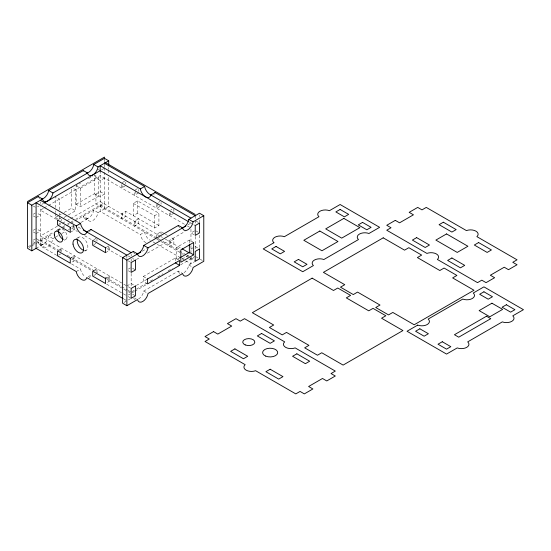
<?xml version="1.0" encoding="UTF-8"?>
<svg xmlns="http://www.w3.org/2000/svg" width="551" height="551" viewBox="0 0 551 551"><rect width="100%" height="100%" fill="white"/><g stroke="black" fill="none" stroke-linecap="round" stroke-linejoin="round"><path stroke-width="0.41" stroke-dasharray="2.75 2.07" d="M37.516 206.845L38.942 206.026M41.842 204.345L43.322 203.498M101.604 169.846L104.449 168.2M76.148 204.276L94.304 193.794L94.304 175.294L98.574 177.759L98.574 196.259L80.418 206.742L76.148 204.276L76.148 185.777L80.501 183.263M88.491 178.648L92.85 176.134M33.246 214.243L35.381 213.01M43.322 208.43L40.368 210.131L56.574 219.491M44.059 208.002L47.751 205.867M48.488 205.447L100.179 175.604L186.541 225.462M76.148 185.777L80.418 188.242L98.574 177.759M36.097 217.535L40.368 215.069L37.516 213.423M104.449 178.069L100.179 180.535L95.908 178.069L95.908 173.958M33.246 230.277L35.381 229.044M55.32 213.34L55.32 217.535L58.957 215.434M59.687 215.014L61.147 214.167M64.061 212.486L71.341 208.285L75.611 210.751L75.611 189.785L71.341 187.319M95.908 194.104L100.179 191.638L104.449 194.104L100.179 196.569L95.908 194.104L95.908 203.966L156.064 238.7M58.523 219.381L60.658 218.148L60.658 220.614M122.253 182.588L124.74 181.155M36.097 233.569L40.368 231.096L36.097 228.631M63.964 217.48L67.601 215.372M68.331 214.952L75.611 210.751M58.523 224.319L60.658 223.086M125.167 185.839L121.537 187.932L121.537 183.001M33.246 240.146L35.381 238.914M57.352 226.227L40.368 236.035L123.045 283.772M58.089 225.8L61.781 223.672M62.518 223.245L66.21 221.109M66.947 220.682L69.901 218.981M70.638 218.554L100.179 201.501L160.341 236.241M28.287 246.703L36.421 242.006M37.165 241.579L52.917 232.488M57.125 230.056L62.518 226.943M63.041 226.64L64.736 225.662M67.477 224.078L70.638 222.253M71.175 221.943L72.856 220.972M75.611 219.381L104.449 202.734M56.216 231.007L59.777 228.947M28.976 247.544L31.111 246.311M31.82 245.898L35.381 243.845M36.097 243.432L53.116 233.603M58.268 230.628L104.449 203.966M71.554 226.661L73.834 225.345M135.422 189.785L137.344 188.676M36.097 248.363L42.503 244.665A7.556 4.36 -60 0 0 47.737 246.579A7.556 4.36 -60 0 0 52.965 238.624L55.176 237.35M55.913 236.923L58.124 235.649M61.802 233.521L65.486 231.399M68.434 229.698L74.323 226.296M80.949 222.466L87.575 218.644A7.556 4.36 -60 0 0 92.809 220.552A7.556 4.36 -60 0 0 98.044 212.603L108.719 206.432L108.719 175.17M70.273 232.329L74.543 229.863L74.543 226.578M138.625 192.871L134.354 195.336L134.354 190.398M64.391 240.236L65.817 239.416M158.922 225.552L137.557 213.216L133.287 215.682L133.287 203.353L137.557 200.881L158.922 213.216L158.922 225.552L154.645 228.018L125.814 211.37L121.537 213.836L121.537 218.768L125.814 216.302L125.814 211.37M75.928 238.845L78.779 237.199M58.523 250.216L61.726 248.363L61.726 251.655M58.523 255.147L60.658 253.915M93.766 239.733L95.908 238.5L95.908 240.966M158.495 202.362L159.99 201.501M70.273 258.233L74.543 255.767L74.543 260.699L70.273 263.164M93.766 244.665L95.908 243.432M159.99 206.432L156.787 208.285L156.787 204.173M84.909 251.104L86.328 250.278M133.287 203.353L154.645 215.682L158.922 213.216M105.516 247.75L109.077 245.691M170.672 210.131L171.953 209.394M105.516 252.682L109.787 250.216L109.787 246.924M173.875 213.216L169.598 215.682L169.598 212.397M76.252 271.553L80.529 269.088A7.556 4.36 60 0 0 85.343 276.781M100.179 170.672L100.179 211.37L140.34 234.554L144.61 232.088A7.556 4.36 60 0 0 150.258 240.264M93.339 270.81L96.976 268.716L96.976 272.001M164.618 233.769L161.057 231.716L156.787 234.182L156.787 238.294M88.146 276.774L90.991 275.128A7.556 4.36 60 0 1 89.083 277.614M93.766 275.5L95.908 274.267M157.428 238.748L159.349 237.633M142.227 251.222L146.656 248.659M188.008 224.787L190.963 223.086M136.317 259.562L140.009 257.434M147.392 253.171L185.053 231.427M105.516 278.579L109.787 276.113L109.787 281.044L105.516 283.51M173.875 239.113L169.598 241.579L169.598 246.517L173.875 244.052L173.875 239.113L170.314 237.061M128.3 269.122L130.442 267.889M194.524 230.897L190.963 232.949L194.524 235.001M180.101 257.716L176.54 259.776L176.54 247.44L189.358 240.043L193.635 242.509M126.882 285.983L131.152 283.51L133.996 285.156M147.599 283.882L143.329 281.416L143.329 276.485L175.37 257.985L179.64 260.451M193.098 247.75L190.963 248.983L193.098 250.216M136.317 285.459L147.055 279.267M182.099 259.032L190.226 254.342M131.889 291.72L135.58 289.592M136.317 289.165L146.656 283.193M150.347 281.065L152.565 279.784M157.731 276.802L162.903 273.813M168.069 270.83L172.504 268.275M128.3 295.026L130.442 293.793M134.107 291.672L131.152 293.38L128.204 291.679M134.843 291.245L146.656 284.426M180.625 264.817L195.233 256.38M124.03 302.423L126.165 301.19M128.3 299.958L130.442 298.725M138.521 298.993A7.556 4.36 -60 0 0 143.749 291.038L178.359 271.058L182.636 273.523M184.006 272.711A7.556 4.36 -60 0 0 188.828 265.017L194.524 261.725M195.949 221.027L198.794 222.673M97.327 169.026L99.462 170.259M189.489 222.232L193.098 224.319M193.807 224.725L195.233 225.552M187.278 225.889L190.963 228.018M195.949 230.897L199.503 232.949M195.233 246.517L198.085 248.157M165.328 234.182L167.463 235.415M94.304 193.794L98.574 196.259M161.057 236.648L162.483 237.474M165.328 239.113L181.389 248.384M195.949 256.794L198.085 258.026M200.22 259.259L202.355 260.492M176.54 247.44L180.101 249.493M100.179 205.199L186.307 254.927M187.051 255.354L190.026 257.076M190.77 257.503L195.233 260.079M156.787 239.113L160.341 241.173M161.023 241.565L181.389 253.322M181.851 253.584L183.331 254.445M185.804 255.871L189.282 257.882M190.026 258.309L195.233 261.312M153.033 241.882L181.293 258.199M182.037 258.626L185.012 260.347M185.756 260.775L190.963 263.784L190.963 257.207M98.044 212.603L93.766 210.131A7.556 4.36 -60 0 1 88.539 218.086A7.556 4.36 -60 0 1 83.304 216.178L87.575 218.644M188.828 265.017L192.389 267.07M84.523 218.306L88.794 220.772M78.159 227.019L81.059 228.693M128.204 255.912L131.152 257.613L131.152 261.312M132.577 258.44L133.996 259.259M55.32 217.535L58.165 219.181M33.246 206.026L35.381 207.259M71.699 228.224L77.436 231.537M84.675 235.711L91.907 239.892M106.942 248.57L121.578 257.021M128.204 260.843L131.152 262.545M132.577 268.303L135.422 269.949M143.329 276.485L147.599 278.951M33.246 215.889L35.381 217.122M128.3 270.768L130.442 272.001M52.965 238.624L48.695 236.159A7.556 4.36 -60 0 1 43.46 244.114A7.556 4.36 -60 0 1 38.233 242.199L42.503 244.665M143.749 291.038L146.6 292.684M33.246 231.923L35.381 233.156M123.782 284.192L127.467 286.32M128.204 286.747L131.152 288.449M40.368 239.733L59.715 250.905M67.153 255.196L97.665 272.814M105.103 277.112L127.433 289.998M128.176 290.425L131.152 292.147M36.097 238.5L56.574 250.319M71.699 259.053L91.907 270.72M106.942 279.405L123.045 288.703M123.782 289.13L127.467 291.252M132.577 294.2L135.422 295.846M134.713 297.905L136.138 298.725M39.452 244.327L43.722 246.793M33.246 241.786L35.381 243.019M56.725 255.347L40.368 245.898L40.368 206.742M71.602 263.929L80.529 269.088M106.612 284.144L127.433 296.162M128.176 296.596L131.152 298.311M123.906 299.062L126.882 300.777M199.503 214.904L199.503 216.598M199.503 219.98L199.503 222.514M199.503 235.187L199.503 247.86M195.233 215.682L195.233 219.794M195.233 220.366L195.233 224.725M195.233 236.42L195.233 249.94M190.963 229.25L190.963 242.233M190.963 245.608L190.963 252.682M189.358 240.043L189.358 244.148M175.37 257.985L175.37 260.947M173.875 209.105L173.875 211.57M170.672 212.603L170.672 215.069M170.672 240.966L170.672 245.898M161.057 202.527L161.057 204.173M161.057 231.716L161.057 234.182M157.855 203.553L157.855 207.665M157.855 233.569L157.855 235.208M154.645 215.682L154.645 228.018M138.625 189.578L138.625 191.225M137.557 200.881L137.557 213.216M135.422 190.605L135.422 194.717M135.422 220.614L135.422 225.552M131.152 254.328L131.152 255.967M131.152 273.386L131.152 287.216M126.882 255.967L126.882 258.44M125.814 182.181L125.814 183.82M122.604 185.673L122.604 187.319M122.604 213.216L122.604 218.148M108.719 167.566L108.719 169.253M108.719 170.101L108.719 174.323M108.719 245.898L108.719 250.829M108.719 276.733L108.719 281.664M104.449 158.337L104.449 161.326M104.449 164.253L104.449 166.788M104.449 167.635L104.449 171.857M104.449 172.174L104.449 208.898M96.976 238.707L96.976 241.173M95.908 269.329L95.908 270.975M80.418 188.242L80.418 206.742M73.476 225.552L73.476 230.483M73.476 256.38L73.476 261.312M71.341 188.993L71.341 208.285M61.726 219.181L61.726 220.82M60.658 248.983L60.658 251.449M59.591 209.704L59.591 199.035L55.32 196.569L55.32 207.472M59.591 213.134L59.591 214.856M59.591 215.71L59.591 220.001M55.32 210.826L55.32 212.5M40.368 201.914L40.368 203.553M58.592 230.862A6.04 3.485 60 0 1 62.917 229.326A6.04 3.485 60 0 1 67.036 236.014A6.04 3.485 60 0 1 63.971 239.602M90.068 231.372A7.556 4.36 60 0 1 89.441 231.833M77.808 238.17A7.556 4.36 60 0 1 86.514 241.889A7.556 4.36 60 0 1 84.523 250.609M145.981 242.729A7.556 4.36 60 0 1 140.34 234.554M154.156 194.372A7.556 4.36 60 0 1 153.522 194.834M39.782 198.904A7.556 4.36 -60 0 1 39.149 198.443M179.908 273.392A7.556 4.36 -60 0 1 178.359 271.058M135.195 299.572A7.556 4.36 -60 0 1 133.721 298.305M134.837 253.784A7.556 4.36 -60 0 1 133.721 252.675M179.908 227.763A7.556 4.36 -60 0 1 179.282 227.301M138.625 218.768L134.354 221.233L134.354 226.165L138.625 223.699L138.625 218.768"/><path stroke-width="0.83" d="M42.503 199.035L38.233 196.569L27.55 202.734L31.82 205.199L42.503 199.035A7.556 4.36 -60 0 0 47.737 200.95A7.556 4.36 -60 0 0 52.965 192.995L87.575 173.014A7.556 4.36 -60 0 0 92.809 174.922A7.556 4.36 -60 0 0 98.044 166.967L108.719 160.802L108.719 165.872M41.766 199.138A7.556 4.36 -60 0 0 48.695 190.529L83.304 170.541L87.575 173.014M86.844 173.117A7.556 4.36 -60 0 0 93.766 164.501L104.449 158.337L108.719 160.802M44.059 203.071L100.179 170.672L188.752 221.805M104.449 158.791L104.449 157.104L27.55 201.501L27.55 248.363L31.82 250.829L36.097 248.363L76.252 271.553A7.556 4.36 60 0 0 81.486 279.509A7.556 4.36 60 0 0 86.721 277.594L123.162 298.635M36.097 248.363L36.097 202.734L76.252 225.917L80.529 223.451A7.556 4.36 60 0 0 87.451 232.067M100.179 171.285L100.179 165.734L140.34 188.924L144.61 186.458A7.556 4.36 60 0 0 151.105 194.964M131.152 252.682L90.991 229.498L86.721 231.964A7.556 4.36 60 0 1 81.486 233.872A7.556 4.36 60 0 1 76.252 225.917M140.34 188.924A7.556 4.36 60 0 0 145.567 196.879A7.556 4.36 60 0 0 150.802 194.964L155.072 192.499L195.233 215.682M181.899 227.997A7.556 4.36 -60 0 0 188.828 219.381L199.503 213.216L203.78 215.682L203.78 261.312L193.098 267.483A7.556 4.36 -60 0 1 187.863 275.438A7.556 4.36 -60 0 1 182.636 273.523L148.026 293.504A7.556 4.36 -60 0 1 142.792 301.459A7.556 4.36 -60 0 1 137.557 299.544L126.882 305.715L122.604 303.243L122.604 257.613L133.287 251.449L137.557 253.915A7.556 4.36 -60 0 0 142.792 255.829A7.556 4.36 -60 0 0 148.026 247.874L185.79 226.068M136.827 254.018A7.556 4.36 -60 0 0 143.749 245.409L178.359 225.428L182.636 227.894A7.556 4.36 -60 0 0 187.863 229.801A7.556 4.36 -60 0 0 193.098 221.846L203.78 215.682M122.604 257.613L126.882 260.079L140.753 252.076M180.101 257.716L189.358 252.372L193.635 254.837L193.635 242.509L180.818 249.906L180.818 262.242L193.635 254.837M147.055 279.267L179.64 260.451L179.64 265.382L147.599 283.882L147.599 278.951M104.449 162.035L195.233 214.449M144.61 186.458L104.449 163.268L104.449 163.888M150.802 194.964L190.963 218.148M93.766 164.501L98.044 166.967M188.828 219.381L193.098 221.846M182.126 248.811L189.489 253.067M175.37 262.917L179.64 265.382M48.695 190.529L52.965 192.995M143.749 245.409L148.026 247.874M40.368 200.268L80.529 223.451M83.229 229.946L126.882 255.147M189.358 244.148L189.358 252.372M126.882 260.079L126.882 305.715M31.82 205.199L31.82 250.829M63.179 239.32A6.04 3.485 60 0 1 58.544 231.282M90.991 229.498A7.556 4.36 60 0 1 90.887 229.932M84.028 250.519A7.556 4.36 60 0 1 77.305 239.589M155.072 192.499A7.556 4.36 60 0 1 154.969 192.933M83.408 170.982A7.556 4.36 -60 0 1 83.304 170.541M38.336 197.003A7.556 4.36 -60 0 1 38.233 196.569M178.614 226.268A7.556 4.36 -60 0 1 178.359 225.428M133.39 251.883A7.556 4.36 -60 0 1 133.287 251.449M135.422 260.079L131.152 262.545L131.152 272.414L135.422 269.949L135.422 260.079M199.503 223.086L195.233 225.552L195.233 235.415L199.503 232.949L199.503 223.086M135.422 285.983L131.152 288.449L131.152 298.311L135.422 295.846L135.422 285.983M199.503 248.983L195.233 251.449L195.233 261.312L199.503 258.846L199.503 248.983M273.902 242.743L263.22 248.914L302.74 271.726L313.416 265.561A7.556 4.36 0 0 1 314.38 260.072A7.556 4.36 0 0 1 323.885 259.521L358.494 239.54A7.556 4.36 0 0 1 359.452 234.051A7.556 4.36 0 0 1 368.956 233.493L379.639 227.329L340.119 204.517L329.436 210.682A7.556 4.36 0 0 0 319.931 211.233A7.556 4.36 0 0 0 318.974 216.722L284.364 236.703A7.556 4.36 0 0 0 274.859 237.261A7.556 4.36 0 0 0 273.902 242.743M276.037 246.449L271.76 248.914L280.307 253.846L284.578 251.38L276.037 246.449M340.119 209.449L335.848 211.915L344.389 216.846L348.666 214.38L340.119 209.449M319.828 231.027L303.808 240.277L321.963 250.76L337.983 241.51L319.828 231.027M343.858 218.389L325.703 228.872L341.723 238.122L359.879 227.639L343.858 218.389M298.463 259.397L294.193 261.863L302.74 266.794L307.01 264.328L298.463 259.397M362.551 222.397L358.274 224.863L366.821 229.795L371.092 227.329L362.551 222.397M395.287 220.359L386.747 225.29L391.017 227.756L386.747 230.228L426.908 253.412A7.556 4.36 0 0 1 436.413 253.963A7.556 4.36 0 0 1 437.37 259.452L477.531 282.642L481.801 280.17L486.072 282.642L494.619 277.704L490.349 275.238L504.234 267.221L508.504 269.687L517.052 264.755L512.774 262.29L517.052 259.824L476.89 236.641A7.556 4.36 0 0 0 475.926 231.151A7.556 4.36 0 0 0 466.422 230.594L426.267 207.41L421.99 209.876L417.72 207.41L409.173 212.342L413.45 214.807L399.565 222.824L395.287 220.359M213.547 331.619L205.006 336.551L209.277 339.017L205.006 341.482L245.161 364.672A7.556 4.36 0 0 0 246.125 370.155A7.556 4.36 0 0 0 255.63 370.713L295.791 393.896L300.061 391.43L304.331 393.896L312.878 388.965L308.608 386.499L322.487 378.482L326.764 380.948L335.304 376.016L331.034 373.55L335.304 371.085L295.143 347.895A7.556 4.36 0 0 1 285.638 347.344A7.556 4.36 0 0 1 284.681 341.854L244.52 318.671L240.25 321.137L235.98 318.671L227.432 323.602L231.702 326.068L217.817 334.085L213.547 331.619M312.142 278.145L252.33 312.679L273.695 325.014L269.418 327.48L282.236 334.877L286.506 332.411L308.939 345.36L304.669 347.826L317.479 355.23L321.756 352.757L343.115 365.093L402.926 330.559L381.567 318.23L385.838 315.764L373.02 308.36L368.75 310.826L346.317 297.877L350.594 295.412L337.777 288.015L333.5 290.48L312.142 278.145M383.207 237.832L323.396 272.359L344.761 284.695L340.484 287.161L353.301 294.565L357.578 292.092L380.004 305.047L375.734 307.513L388.551 314.91L392.822 312.445L414.18 324.773L473.991 290.246L452.633 277.911L456.903 275.445L444.085 268.048L439.815 270.513L417.389 257.565L421.66 255.099L408.842 247.695L404.572 250.161L383.207 237.832M416.652 237.626L412.382 240.091L425.193 247.489L429.47 245.023L416.652 237.626M443.355 222.211L439.078 224.677L451.896 232.074L456.173 229.609L443.355 222.211M234.912 348.879L230.635 351.352L243.452 358.749L247.723 356.283L234.912 348.879M261.608 333.465L257.338 335.931L270.155 343.335L274.426 340.869L261.608 333.465M446.558 233.927L435.875 240.091L457.24 252.427L467.916 246.256L446.558 233.927M451.896 257.971L447.626 260.444L460.443 267.841L464.713 265.375L451.896 257.971M478.599 242.557L474.328 245.023L487.146 252.427L491.416 249.961L478.599 242.557M270.155 369.232L265.885 371.698L278.703 379.095L282.973 376.629L270.155 369.232M296.858 353.818L292.581 356.283L305.399 363.681L309.676 361.215L296.858 353.818M417.713 325.097L407.031 331.261L446.551 354.079L457.234 347.915A7.556 4.36 0 0 0 466.738 347.357A7.556 4.36 0 0 0 467.696 341.868L502.305 321.887A7.556 4.36 0 0 0 511.81 321.336A7.556 4.36 0 0 0 512.767 315.847L523.45 309.683L483.93 286.864L473.254 293.036A7.556 4.36 0 0 1 472.29 298.518A7.556 4.36 0 0 1 462.785 299.076L428.175 319.057A7.556 4.36 0 0 1 427.218 324.546A7.556 4.36 0 0 1 417.713 325.097M419.848 328.795L415.578 331.261L424.118 336.2L428.396 333.727L419.848 328.795M483.93 291.796L479.659 294.268L488.207 299.2L492.477 296.734L483.93 291.796M491.94 303.208L479.129 310.606L489.805 316.77L502.622 309.373L491.94 303.208M442.281 341.744L438.004 344.21L446.551 349.148L450.821 346.682L442.281 341.744M486.499 316.219L454.451 334.719L458.728 337.184L490.769 318.685L486.499 316.219M506.362 304.751L502.092 307.217L510.632 312.148L514.903 309.683L506.362 304.751M70.273 227.398L57.456 220.001L57.456 224.932L70.273 232.329L70.273 227.398M105.516 247.75L92.699 240.346L92.699 245.285L105.516 252.682L105.516 247.75M70.273 258.233L57.456 250.829L57.456 255.767L70.273 263.164L70.273 258.233M105.516 278.579L92.699 271.182L92.699 276.113L105.516 283.51L105.516 278.579M54.308 234.988A6.04 3.485 60 0 0 61.216 242.034A6.04 3.485 60 0 0 60.052 232.921A6.04 3.485 60 0 0 54.308 234.988M73.007 244.134A7.556 4.36 60 0 0 81.651 252.937A7.556 4.36 60 0 0 80.191 241.552A7.556 4.36 60 0 0 73.007 244.134M245.25 344.926A6.04 3.485 0 0 0 254.803 342.46A6.04 3.485 0 0 0 246.331 338.913A6.04 3.485 0 0 0 245.25 344.926M265.727 356.111A7.556 4.36 0 0 0 277.67 353.033A7.556 4.36 0 0 0 267.077 348.604A7.556 4.36 0 0 0 265.727 356.111"/></g></svg>
